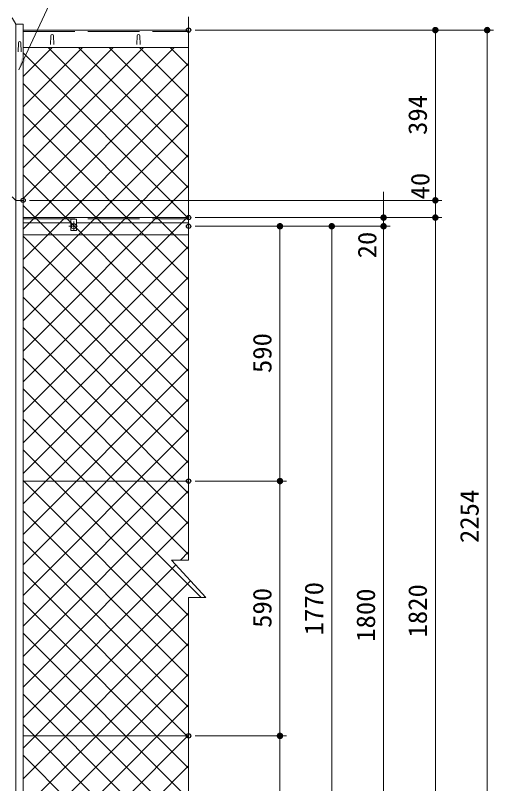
# Model space of a CAD drawing. Units: millimetres at full size. Extents: x -4455 to 4455, y -3150 to 3150.
# Drawn here: x -1597 to -489, y -42 to 1737 of the extents above; entities that cross this region are included whole.
import ezdxf
from ezdxf.enums import TextEntityAlignment as Align

# ---------------------------------------------------------------- set-up
doc = ezdxf.new("R2010")
doc.units = ezdxf.units.MM
doc.header["$LTSCALE"] = 20
doc.header["$PDMODE"] = 32
doc.header["$PDSIZE"] = 10
for name, pattern in [('DASHED', [7.5, 6, -1.5]), ('USER1', [2, 1.25, -0.25, 0.25, -0.25]), ('USER3', [1.125, 0.75, -0.125, 0.125, -0.125])]:
    doc.linetypes.add(name, pattern=pattern)
for name, color, linetype, lineweight in [('0-1_SUNPOU', 1, 'Continuous', 18), ('0-4_6文字', 3, 'Continuous', 18), ('0-5_1部材', 7, 'Continuous', 18), ('0-6_8部品', 7, 'Continuous', 18), ('0-A_5寸法', 1, 'Continuous', 18), ('0-C_2網', 4, 'Continuous', 18)]:
    doc.layers.add(name, color=color, linetype=linetype, lineweight=lineweight)
doc.layers.add('0-2_DEFPOINTS', color=7, linetype='Continuous')
doc.styles.add('ＭＳ ゴシック', font='')
doc.styles.get('ＭＳ ゴシック').set_extended_font_data('MS Gothic')

# ---------------------------------------------------------------- blocks, each defined once
blk = doc.blocks.new('M1')
at = {"layer": '0-1_SUNPOU'}
blk.add_line((-5, 0), (-38.58, 0), dxfattribs=at)
for points in [[(0, 0), (-5, 0), (-4.96, 0.63)], [(0, 0), (-4.96, -0.63), (-5, 0)], [(0, 0), (-4.96, 0.63), (-4.84, 1.24)], [(0, 0), (-4.84, -1.24), (-4.96, -0.63)], [(0, 0), (-4.84, 1.24), (-4.65, 1.84)], [(0, 0), (-4.65, -1.84), (-4.84, -1.24)], [(0, 0), (-4.65, 1.84), (-4.38, 2.41)], [(0, 0), (-4.38, -2.41), (-4.65, -1.84)], [(0, 0), (-4.38, 2.41), (-4.05, 2.94)], [(0, 0), (-4.05, -2.94), (-4.38, -2.41)], [(0, 0), (-4.05, 2.94), (-3.64, 3.42)], [(0, 0), (-3.64, -3.42), (-4.05, -2.94)], [(0, 0), (-3.64, 3.42), (-3.19, 3.85)], [(0, 0), (-3.19, -3.85), (-3.64, -3.42)], [(0, 0), (-3.19, 3.85), (-2.68, 4.22)], [(0, 0), (-2.68, -4.22), (-3.19, -3.85)], [(0, 0), (-2.68, 4.22), (-2.13, 4.52)], [(0, 0), (-2.13, -4.52), (-2.68, -4.22)], [(0, 0), (-2.13, 4.52), (-1.55, 4.76)], [(0, 0), (-1.55, -4.76), (-2.13, -4.52)], [(0, 0), (-1.55, 4.76), (-0.94, 4.91)], [(0, 0), (-0.94, -4.91), (-1.55, -4.76)], [(0, 0), (-0.94, 4.91), (-0.31, 4.99)], [(0, 0), (-0.31, -4.99), (-0.94, -4.91)], [(0, 0), (-0.31, 4.99), (0.31, 4.99)], [(0, 0), (0.31, -4.99), (-0.31, -4.99)], [(0, 0), (0.31, 4.99), (0.94, 4.91)], [(0, 0), (0.94, 4.91), (1.55, 4.76)], [(0, 0), (1.55, 4.76), (2.13, 4.52)], [(0, 0), (2.13, 4.52), (2.68, 4.22)], [(0, 0), (2.68, 4.22), (3.19, 3.85)], [(0, 0), (3.19, 3.85), (3.64, 3.42)], [(0, 0), (3.64, 3.42), (4.05, 2.94)], [(0, 0), (4.05, 2.94), (4.38, 2.41)], [(0, 0), (4.38, 2.41), (4.65, 1.84)], [(0, 0), (4.65, 1.84), (4.84, 1.24)], [(0, 0), (4.84, 1.24), (4.96, 0.63)], [(0, 0), (4.96, 0.63), (5, 0)], [(0, 0), (0.94, -4.91), (0.31, -4.99)], [(0, 0), (1.55, -4.76), (0.94, -4.91)], [(0, 0), (2.13, -4.52), (1.55, -4.76)], [(0, 0), (2.68, -4.22), (2.13, -4.52)], [(0, 0), (3.19, -3.85), (2.68, -4.22)], [(0, 0), (3.64, -3.42), (3.19, -3.85)], [(0, 0), (4.05, -2.94), (3.64, -3.42)], [(0, 0), (4.38, -2.41), (4.05, -2.94)], [(0, 0), (4.65, -1.84), (4.38, -2.41)], [(0, 0), (4.84, -1.24), (4.65, -1.84)], [(0, 0), (4.96, -0.63), (4.84, -1.24)], [(0, 0), (5, 0), (4.96, -0.63)]]:
    blk.add_solid(points, dxfattribs=at)

msp = doc.modelspace()

# ---------------------------------------------------------------- linework, layer by layer
at = {"layer": '0-2_DEFPOINTS'}
for p in [(-1195.62, 1702.69), (-624.05, 1702.69), (-1579.29, 1308.44), (-624.05, 1308.44), (-1195.62, 1268.44), (-744.05, 1268.44), (-1195.62, 1248.44), (-984.05, 1248.44), (-864.05, 1248.44), (-1195.62, 658.44), (-984.05, 658.44), (-1195.62, 68.44), (-984.05, 68.44)]:
    msp.add_point(p, dxfattribs=at)
at = {"layer": '0-4_6文字', "color": 7}
msp.add_lwpolyline([(-1147.84, 1854.77), (-1475.63, 1854.77), (-1589.23, 1610.36)], dxfattribs=at)
msp.add_solid([(-1590.07, 1608.54), (-1582.15, 1637.95), (-1572.7, 1633.55)], dxfattribs=at)
at = {"layer": '0-5_1部材'}
for p, q in [((-1604.79, 1731.07), (-1595.79, 1716.28)), ((-1579.29, 1716.28), (-1595.79, 1716.28)), ((-1579.29, 1716.28), (-1579.29, -851.56)), ((-1579.29, 1702.69), (-1195.62, 1702.69)), ((-1579.29, 1662.69), (-1195.62, 1662.69)), ((-1604.79, 1316.2), (-1595.79, 1308.44)), ((-1595.79, 1308.44), (-1579.29, 1308.44)), ((-1579.29, 1268.44), (-1195.62, 1268.44)), ((-1579.29, 1228.44), (-1195.62, 1228.44)), ((-1579.29, 658.44), (-1195.62, 658.44)), ((-1579.29, 68.44), (-1195.62, 68.44))]:
    msp.add_line(p, q, dxfattribs=at)
at = {"layer": '0-5_1部材', "color": 4}
for p, q in [((-1195.62, 1733.39), (-1195.62, 475.29)), ((-1235.62, 475.29), (-1155.62, 389.13)), ((-1195.62, 475.29), (-1235.62, 475.29)), ((-1195.62, 389.13), (-1195.62, -616.64)), ((-1195.62, 389.13), (-1155.62, 389.13))]:
    msp.add_line(p, q, dxfattribs=at)
at = {"layer": '0-5_1部材', "color": 3}
for p, q in [((-1595.79, 1716.28), (-1595.79, -851.56)), ((-1515.54, 1669.19), (-1514.79, 1689.69)), ((-1508.04, 1669.19), (-1508.79, 1689.69)), ((-1315.54, 1669.19), (-1314.79, 1689.69)), ((-1308.04, 1669.19), (-1308.79, 1689.69))]:
    msp.add_line(p, q, dxfattribs=at)
at = {"layer": '0-5_1部材', "color": 1, "linetype": 'DASHED'}
for p, q in [((-1579.29, 1699.69), (-1195.62, 1699.69)), ((-1579.29, 1265.44), (-1195.62, 1265.44))]:
    msp.add_line(p, q, dxfattribs=at)
at = {"layer": '0-5_1部材', "color": 3}
for centre in [(-1511.79, 1689.69), (-1311.79, 1689.69)]:
    msp.add_arc(centre, 3, 0, 180, dxfattribs=at)
at = {"layer": '0-6_8部品'}
for p, q in [((-1590.76, 1652.53), (-1590.01, 1673.03)), ((-1583.26, 1652.53), (-1584.01, 1673.03)), ((-1468.28, 1256.12), (-1579.29, 1256.12)), ((-1455.31, 1256.12), (-1195.62, 1256.12))]:
    msp.add_line(p, q, dxfattribs=at)
at = {"layer": '0-6_8部品', "color": 1, "linetype": 'USER3'}
msp.add_line((-1472.88, 1248.44), (-1450.68, 1248.44), dxfattribs=at)
at = {"layer": '0-6_8部品', "color": 1, "linetype": 'USER1'}
msp.add_line((-1461.79, 1259.23), (-1461.79, 1238.3), dxfattribs=at)
at = {"layer": '0-6_8部品'}
msp.add_lwpolyline([(-1468.29, 1264.77), (-1455.29, 1264.77), (-1455.29, 1238.77), (-1468.29, 1238.77)], close=True, dxfattribs=at)
msp.add_circle((-1461.79, 1248.44), 6, dxfattribs=at)
msp.add_arc((-1587.01, 1673.03), 3, 0, 180, dxfattribs=at)
at = {"layer": '0-A_5寸法'}
for p, q in [((-1180.62, 1702.69), (-609.05, 1702.69)), ((-1180.62, 1702.69), (-489.05, 1702.69)), ((-624.05, 1308.44), (-624.05, 1702.69)), ((-504.05, 1702.69), (-504.05, -551.56)), ((-624.05, 1338.44), (-624.05, 1368.44)), ((-744.05, 1298.44), (-744.05, 1328.44)), ((-1564.29, 1308.44), (-609.05, 1308.44)), ((-1564.29, 1308.44), (-609.05, 1308.44)), ((-624.05, 1268.44), (-624.05, 1308.44)), ((-1180.62, 1268.44), (-729.05, 1268.44)), ((-1180.62, 1268.44), (-609.05, 1268.44)), ((-1180.62, 1268.44), (-609.05, 1268.44)), ((-744.05, 1248.44), (-744.05, 1268.44)), ((-624.05, 1268.44), (-624.05, -551.56)), ((-1180.62, 1248.44), (-729.05, 1248.44)), ((-1180.62, 1248.44), (-849.05, 1248.44)), ((-1180.62, 1248.44), (-969.05, 1248.44)), ((-1180.62, 1248.44), (-729.05, 1248.44)), ((-984.05, 658.44), (-984.05, 1248.44)), ((-864.05, -521.56), (-864.05, 1248.44)), ((-744.05, 1248.44), (-744.05, -551.56)), ((-624.05, 1238.44), (-624.05, 1208.44)), ((-744.05, 1218.44), (-744.05, 1188.44)), ((-1180.62, 658.44), (-969.05, 658.44)), ((-1180.62, 658.44), (-969.05, 658.44)), ((-984.05, 68.44), (-984.05, 658.44)), ((-1180.62, 68.44), (-969.05, 68.44)), ((-1180.62, 68.44), (-969.05, 68.44)), ((-984.05, -521.56), (-984.05, 68.44))]:
    msp.add_line(p, q, dxfattribs=at)
at = {"layer": '0-C_2網'}
for p, q in [((-1579.29, 1595.47), (-1512.07, 1662.69)), ((-1579.29, 1524.76), (-1441.36, 1662.69)), ((-1579.29, 1454.05), (-1370.65, 1662.69)), ((-1579.29, 1383.34), (-1299.94, 1662.69)), ((-1579.29, 1312.63), (-1229.23, 1662.69)), ((-1195.62, 1337.09), (-1521.22, 1662.69)), ((-1195.62, 1407.8), (-1450.51, 1662.69)), ((-1195.62, 1478.51), (-1379.8, 1662.69)), ((-1195.62, 1549.22), (-1309.09, 1662.69)), ((-1195.62, 1619.93), (-1238.38, 1662.69)), ((-1195.62, 1266.38), (-1579.29, 1650.04)), ((-1579.29, 1241.92), (-1195.62, 1625.58)), ((-1195.62, 1195.67), (-1579.29, 1579.33)), ((-1579.29, 1171.21), (-1195.62, 1554.87)), ((-1195.62, 1124.96), (-1579.29, 1508.62)), ((-1579.29, 1100.5), (-1195.62, 1484.16)), ((-1195.62, 1054.24), (-1579.29, 1437.91)), ((-1579.29, 1029.79), (-1195.62, 1413.45)), ((-1195.62, 983.53), (-1579.29, 1367.2)), ((-1579.29, 959.07), (-1195.62, 1342.74)), ((-1195.62, 912.82), (-1579.29, 1296.49)), ((-1579.29, 888.36), (-1195.62, 1272.03)), ((-1195.62, 842.11), (-1579.29, 1225.78)), ((-1579.29, 817.65), (-1195.62, 1201.32)), ((-1195.62, 771.4), (-1579.29, 1155.07)), ((-1579.29, 746.94), (-1195.62, 1130.61)), ((-1195.62, 700.69), (-1579.29, 1084.36)), ((-1579.29, 676.23), (-1195.62, 1059.9)), ((-1195.62, 629.98), (-1579.29, 1013.65)), ((-1579.29, 605.52), (-1195.62, 989.19)), ((-1195.62, 559.27), (-1579.29, 942.93)), ((-1579.29, 534.81), (-1195.62, 918.48)), ((-1195.62, 488.56), (-1579.29, 872.22)), ((-1579.29, 464.1), (-1195.62, 847.77)), ((-1166.9, 389.13), (-1579.29, 801.51)), ((-1579.29, 393.39), (-1195.62, 777.05)), ((-1195.62, 347.14), (-1579.29, 730.8)), ((-1579.29, 322.68), (-1195.62, 706.34)), ((-1195.62, 276.43), (-1579.29, 660.09)), ((-1579.29, 251.97), (-1195.62, 635.63)), ((-1195.62, 205.72), (-1579.29, 589.38)), ((-1579.29, 181.26), (-1195.62, 564.92)), ((-1195.62, 135.01), (-1579.29, 518.67)), ((-1214.54, 475.29), (-1195.62, 494.21)), ((-1579.29, 110.55), (-1225.47, 464.36)), ((-1195.62, 64.3), (-1579.29, 447.96)), ((-1579.29, 39.84), (-1191.43, 427.69)), ((-1195.62, -6.42), (-1579.29, 377.25)), ((-1159.28, 389.13), (-1157.38, 391.03)), ((-1579.29, -30.87), (-1195.62, 352.79)), ((-1195.62, -77.13), (-1579.29, 306.54)), ((-1579.29, -101.59), (-1195.62, 282.08)), ((-1195.62, -147.84), (-1579.29, 235.83)), ((-1579.29, -172.3), (-1195.62, 211.37)), ((-1195.62, -218.55), (-1579.29, 165.12)), ((-1579.29, -243.01), (-1195.62, 140.66)), ((-1195.62, -289.26), (-1579.29, 94.41)), ((-1579.29, -313.72), (-1195.62, 69.95)), ((-1195.62, -359.97), (-1579.29, 23.7)), ((-1579.29, -384.43), (-1195.62, -0.76))]:
    msp.add_line(p, q, dxfattribs=at)

# ---------------------------------------------------------------- block references
at = {"layer": '0-A_5寸法', "xscale": 1.5, "yscale": 1.5}
for p, rotation in [((-624.05, 1702.69), 90), ((-504.05, 1702.69), 90), ((-624.05, 1308.44), 270), ((-624.05, 1308.44), 270), ((-744.05, 1268.44), 270), ((-624.05, 1268.44), 90), ((-624.05, 1268.44), 90), ((-984.05, 1248.44), 90), ((-864.05, 1248.44), 90), ((-744.05, 1248.44), 90), ((-744.05, 1248.44), 90), ((-984.05, 658.44), 270), ((-984.05, 658.44), 90), ((-984.05, 68.44), 270), ((-984.05, 68.44), 90)]:
    msp.add_blockref('M1', p, dxfattribs=dict(at, rotation=rotation))

# ---------------------------------------------------------------- texts
at = {"layer": '0-A_5寸法', "color": 3, "style": 'ＭＳ ゴシック', "width": 1.05}
for s, p in [('394', (-630.72, 1459.81)), ('40', (-624.78, 1310.48)), ('20', (-747.62, 1174.04)), ('590', (-990.72, 908.44)), ('2254', (-510.72, 514.81)), ('1770', (-870.72, 301.19)), ('1820', (-630.72, 296.19)), ('590', (-990.72, 318.44)), ('1800', (-750.72, 286.19))]:
    msp.add_text(s, height=43.26, rotation=90, dxfattribs=at).set_placement(p, align=Align.BOTTOM_LEFT)

doc.saveas('drawing.dxf')
